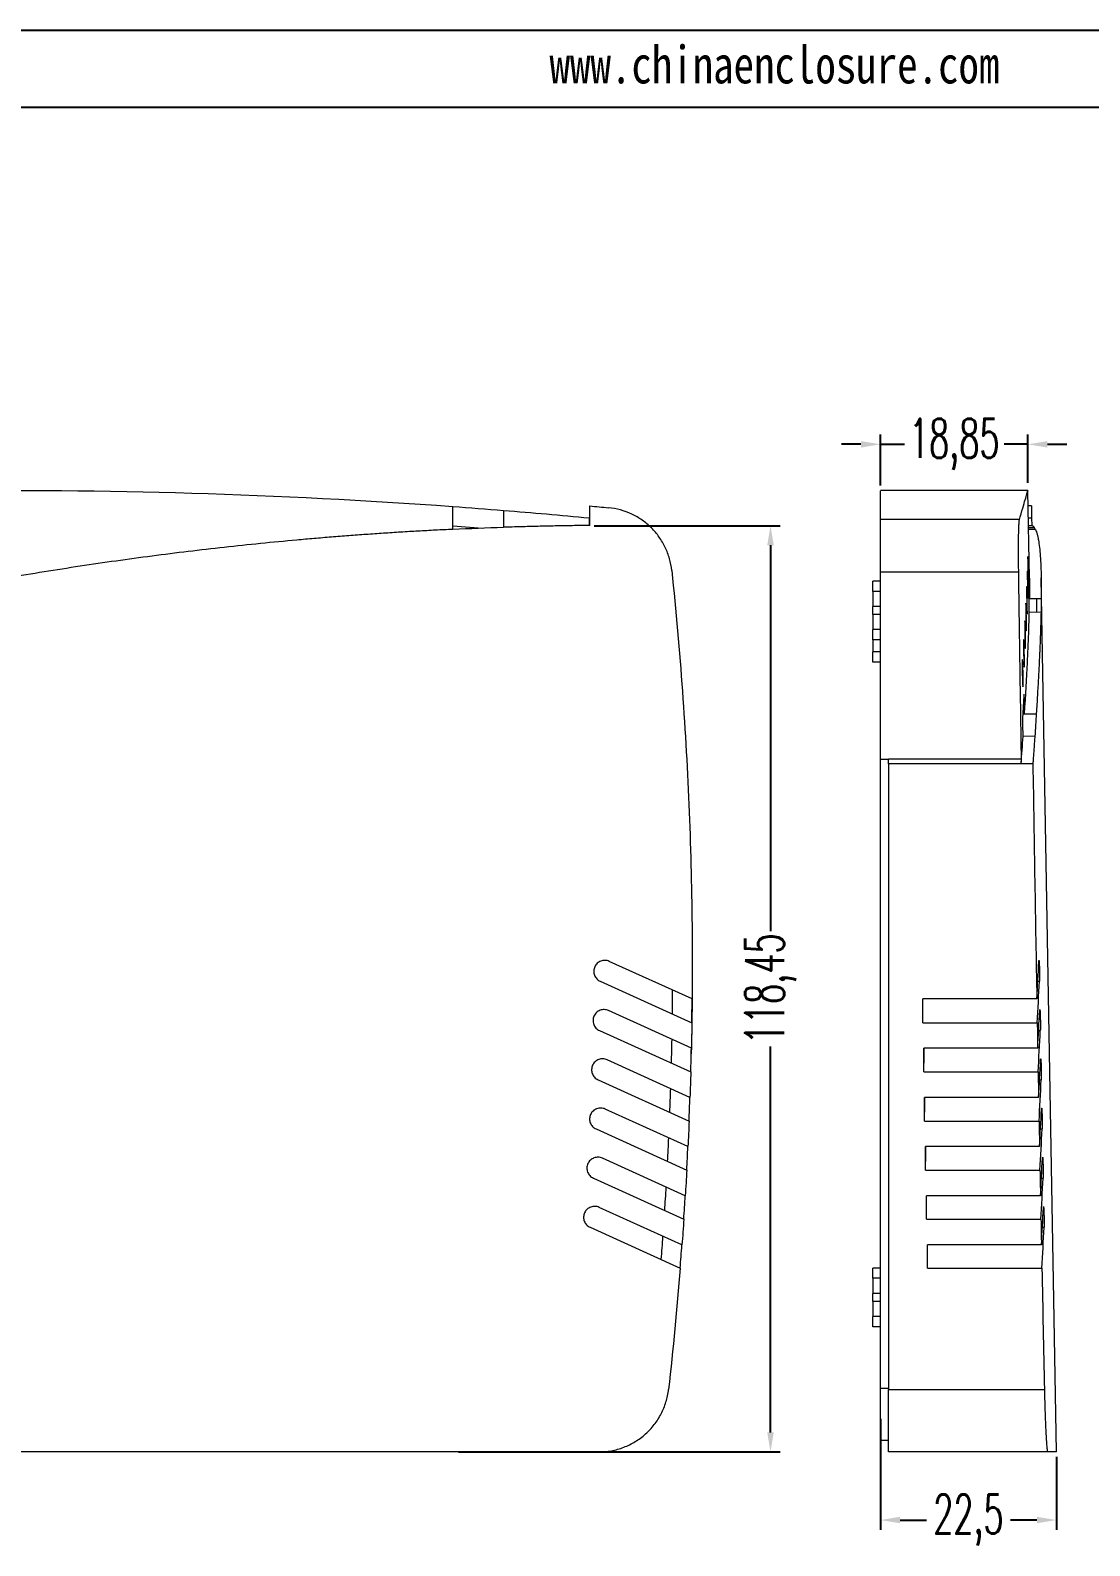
# Model space of a CAD drawing. Header units: inches. Extents: x 2104 to 4068, y 410 to 823.
# Drawn here: x 2251 to 2386.5, y 628.9 to 822.7 of the extents above; entities that cross this region are included whole.
import ezdxf

# ---------------------------------------------------------------- set-up
doc = ezdxf.new("R2010")
doc.units = ezdxf.units.IN
doc.layers.add('文字', color=81, linetype='Continuous')
doc.styles.add('SLDTEXTSTYLE2', font='TXT', dxfattribs={"width": 0.6, "bigfont": 'bigfont'})
doc.styles.add('宋体', font='', dxfattribs={"width": 0.8, "height": 3.5})
doc.styles.get('宋体').set_extended_font_data('SimSun')
doc.dimstyles.new('5', dxfattribs={"dimtxt": 5, "dimasz": 2.5, "dimexe": 1.25, "dimexo": 0.625, "dimtad": 0, "dimzin": 12, "dimtxsty": 'SLDTEXTSTYLE2', "dimcen": 2.5, "dimclrd": 3, "dimclre": 3, "dimclrt": 256, "dimadec": 0, "dimazin": 0, "dimtfac": 1, "dimtmove": 0, "dimatfit": 3, "dimfxl": 1, "dimarcsym": 0})

# ---------------------------------------------------------------- blocks, each defined once
blk = doc.blocks.new('*D112')
at = {"color": 3, "lineweight": -2}
for p, q in [((2323.11, 759.3), (2346.91, 759.3)), ((2345.66, 756.8), (2345.66, 707.45)), ((2345.66, 643.35), (2345.66, 692.7)), ((2305.74, 640.85), (2346.91, 640.85))]:
    blk.add_line(p, q, dxfattribs=at)
at = {"color": 3}
for points in [[(2345.24, 756.8), (2346.08, 756.8), (2345.66, 759.3)], [(2345.24, 643.35), (2346.08, 643.35), (2345.66, 640.85)]]:
    blk.add_solid(points, dxfattribs=at)
at = {"layer": 'Defpoints', "color": 0}
for p in [(2322.48, 759.3), (2345.66, 759.3), (2305.11, 640.85)]:
    blk.add_point(p, dxfattribs=at)
at = {"insert": (2345.66, 700.08), "char_height": 5, "attachment_point": 5, "rotation": 90, "style": 'SLDTEXTSTYLE2'}
blk.add_mtext('118,45', dxfattribs=at)
blk = doc.blocks.new('*D119')
at = {"color": 3, "lineweight": -2}
for p, q in [((2359.73, 645.06), (2359.73, 630.88)), ((2382.23, 640.22), (2382.23, 630.88)), ((2362.23, 632.13), (2365.61, 632.13)), ((2379.73, 632.13), (2376.36, 632.13))]:
    blk.add_line(p, q, dxfattribs=at)
at = {"color": 3}
for points in [[(2362.23, 632.55), (2362.23, 631.72), (2359.73, 632.13)], [(2379.73, 632.55), (2379.73, 631.72), (2382.23, 632.13)]]:
    blk.add_solid(points, dxfattribs=at)
at = {"layer": 'Defpoints', "color": 0}
for p in [(2359.73, 645.69), (2382.23, 640.85), (2382.23, 632.13)]:
    blk.add_point(p, dxfattribs=at)
at = {"insert": (2370.98, 632.13), "char_height": 5, "attachment_point": 5, "style": 'SLDTEXTSTYLE2'}
blk.add_mtext('22,5', dxfattribs=at)
blk = doc.blocks.new('*D120')
at = {"color": 3, "lineweight": -2}
for p, q in [((2357.23, 769.71), (2354.73, 769.71)), ((2359.73, 764.45), (2359.73, 770.96)), ((2359.73, 769.71), (2362.78, 769.71)), ((2378.58, 769.71), (2375.53, 769.71)), ((2378.58, 764.78), (2378.58, 770.96)), ((2381.08, 769.71), (2383.58, 769.71))]:
    blk.add_line(p, q, dxfattribs=at)
at = {"color": 3}
for points in [[(2357.23, 770.12), (2357.23, 769.29), (2359.73, 769.71)], [(2381.08, 770.12), (2381.08, 769.29), (2378.58, 769.71)]]:
    blk.add_solid(points, dxfattribs=at)
at = {"layer": 'Defpoints', "color": 0}
for p in [(2378.58, 769.71), (2359.73, 763.82), (2378.58, 764.15)]:
    blk.add_point(p, dxfattribs=at)
at = {"insert": (2369.16, 769.71), "char_height": 5, "attachment_point": 5, "style": 'SLDTEXTSTYLE2'}
blk.add_mtext('18,85', dxfattribs=at)

msp = doc.modelspace()

# ---------------------------------------------------------------- linework, layer by layer
for p, q in [((2104.15, 822.657), (2688.052, 822.657)), ((2119.259, 812.827), (2678.222, 812.827))]:
    msp.add_line(p, q)
at = {"color": 7, "linetype": 'Continuous', "lineweight": 15}
for p, q in [((2378.573, 763.823), (2359.733, 763.823)), ((2378.782, 752.598), (2378.587, 763.781)), ((2305.026, 758.836), (2305.026, 761.76)), ((2322.526, 761.829), (2322.526, 760.292)), ((2379.036, 761.829), (2378.621, 761.829)), ((2379.036, 761.829), (2379.063, 760.292)), ((2311.526, 761.261), (2311.526, 759.097)), ((2322.482, 760.296), (2322.482, 759.303)), ((2322.482, 760.296), (2322.526, 760.292)), ((2322.526, 760.292), (2322.526, 759.329)), ((2377.5, 760.077), (2359.733, 760.077)), ((2378.648, 760.293), (2379.063, 760.292)), ((2379.063, 760.292), (2379.08, 759.329)), ((2308.828, 758.961), (2305.026, 759.254)), ((2305.026, 758.809), (2305.026, 758.833)), ((2311.526, 759.095), (2311.526, 759.07)), ((2378.665, 759.322), (2379.08, 759.329)), ((2378.669, 759.083), (2379.381, 759.095)), ((2378.669, 759.07), (2379.382, 759.07)), ((2379.539, 758.833), (2378.673, 758.819)), ((2379.381, 759.095), (2379.382, 759.07)), ((2379.382, 759.07), (2379.525, 758.833)), ((2359.733, 752.207), (2358.733, 752.207)), ((2358.733, 750.907), (2358.733, 752.207)), ((2377.406, 753.379), (2359.733, 753.379)), ((2378.782, 752.598), (2378.789, 749.977)), ((2382.233, 640.85), (2380.282, 752.624)), ((2359.733, 750.907), (2358.733, 750.907)), ((2358.733, 750.907), (2358.733, 748.957)), ((2358.733, 747.957), (2358.733, 748.957)), ((2359.733, 748.957), (2358.733, 748.957)), ((2380.261, 748.242), (2378.762, 748.212)), ((2378.789, 749.977), (2380.289, 750.006)), ((2379.733, 749.977), (2380.29, 749.977)), ((2380.262, 748.212), (2380.261, 748.242)), ((2380.29, 749.977), (2380.289, 750.006)), ((2359.733, 747.957), (2358.733, 747.957)), ((2358.733, 747.957), (2358.733, 746.008)), ((2359.733, 746.008), (2358.733, 746.008)), ((2358.733, 744.707), (2358.733, 746.008)), ((2359.733, 744.707), (2358.733, 744.707)), ((2358.733, 744.707), (2358.733, 743.15)), ((2359.733, 743.15), (2358.733, 743.15)), ((2358.733, 741.85), (2358.733, 743.15)), ((2359.733, 741.85), (2358.733, 741.85)), ((2377.96, 735.254), (2378.156, 735.254)), ((2378.156, 735.254), (2379.656, 735.296)), ((2378.156, 735.254), (2379.657, 735.254)), ((2379.657, 735.254), (2379.656, 735.296)), ((2379.466, 732.387), (2377.966, 732.343)), ((2379.466, 732.343), (2379.466, 732.387)), ((2359.733, 729.448), (2360.733, 729.448)), ((2359.733, 729.428), (2359.733, 729.448)), ((2359.733, 649.013), (2359.733, 729.428)), ((2359.733, 729.428), (2360.733, 729.428)), ((2360.733, 729.428), (2360.733, 729.448)), ((2377.761, 729.448), (2360.733, 729.448)), ((2360.733, 728.85), (2360.733, 729.428)), ((2379.219, 728.85), (2360.733, 728.85)), ((2360.733, 728.85), (2360.733, 648.846)), ((2335.633, 698.782), (2325.028, 703.587)), ((2323.873, 701.037), (2335.596, 695.725)), ((2379.722, 698.782), (2365.139, 698.782)), ((2365.139, 695.725), (2365.139, 698.782)), ((2335.536, 692.484), (2324.932, 697.289)), ((2323.776, 694.738), (2335.46, 689.445)), ((2365.139, 695.725), (2379.776, 695.725)), ((2379.835, 692.484), (2365.252, 692.484)), ((2365.252, 689.445), (2365.252, 692.484)), ((2365.307, 690.564), (2365.307, 692.484)), ((2335.358, 686.188), (2324.753, 690.992)), ((2323.598, 688.442), (2335.243, 683.166)), ((2365.252, 689.445), (2379.891, 689.445)), ((2379.951, 686.188), (2365.368, 686.188)), ((2365.368, 683.166), (2365.368, 686.188)), ((2365.41, 684.279), (2365.41, 686.188)), ((2335.098, 679.894), (2324.494, 684.699)), ((2365.368, 683.166), (2380.008, 683.166)), ((2323.338, 682.148), (2334.945, 676.89)), ((2334.757, 673.605), (2324.152, 678.409)), ((2380.07, 679.894), (2365.487, 679.894)), ((2365.487, 676.89), (2365.487, 679.894)), ((2365.514, 677.997), (2365.514, 679.894)), ((2365.487, 676.89), (2380.127, 676.89)), ((2322.997, 675.859), (2334.566, 670.617)), ((2380.191, 673.605), (2365.609, 673.605)), ((2365.609, 670.617), (2365.609, 673.605)), ((2365.622, 671.719), (2365.622, 673.605)), ((2334.334, 667.32), (2323.73, 672.125)), ((2365.609, 670.617), (2380.25, 670.617)), ((2322.574, 669.574), (2334.106, 664.35)), ((2380.315, 667.32), (2365.733, 667.32)), ((2365.733, 664.35), (2365.733, 667.32)), ((2359.733, 664.35), (2358.733, 664.35)), ((2358.733, 663.049), (2358.733, 664.35)), ((2359.733, 663.049), (2358.733, 663.049)), ((2358.733, 663.049), (2358.733, 661.1)), ((2365.733, 664.35), (2380.375, 664.35)), ((2359.733, 661.1), (2358.733, 661.1)), ((2358.733, 660.1), (2358.733, 661.1)), ((2359.733, 660.1), (2358.733, 660.1)), ((2358.733, 660.1), (2358.733, 658.15)), ((2359.733, 658.15), (2358.733, 658.15)), ((2358.733, 656.85), (2358.733, 658.15)), ((2359.733, 656.85), (2358.733, 656.85)), ((2359.733, 649.013), (2360.733, 649.013)), ((2359.733, 642.365), (2359.733, 649.013)), ((2360.733, 648.846), (2380.695, 648.846)), ((2360.733, 640.85), (2360.733, 648.846)), ((2359.733, 642.365), (2360.733, 642.365)), ((2323.673, 640.85), (2172.631, 640.85)), ((2381.115, 640.85), (2360.733, 640.85)), ((2382.233, 640.85), (2381.115, 640.85))]:
    msp.add_line(p, q, dxfattribs=at)
at = {"color": 8, "linetype": 'Continuous', "lineweight": 15}
for p, q in [((2379.848, 701.037), (2380.058, 701.037)), ((2379.961, 694.738), (2380.171, 694.738)), ((2380.077, 688.442), (2380.287, 688.442)), ((2380.195, 682.148), (2380.404, 682.148)), ((2380.316, 675.859), (2380.524, 675.859)), ((2380.439, 669.574), (2380.646, 669.574))]:
    msp.add_line(p, q, dxfattribs=at)
at = {"color": 7, "linetype": 'Continuous', "lineweight": 15, "flags": 128}
msp.add_lwpolyline([(2379.219, 728.85), (2378.844, 728.855), (2378.282, 728.862), (2377.719, 728.87)], dxfattribs=at)
at = {"color": 7, "linetype": 'Continuous', "lineweight": 15}
for radius, start, end in [(483.883, 359.26004, 359.62245), (486.383, 359.13123, 359.49141), (483.883, 358.5155, 358.87586), (486.383, 358.39122, 358.74939), (483.883, 357.77093, 358.12934), (486.383, 357.65112, 358.00738), (483.883, 357.02633, 357.38286), (486.383, 356.91096, 357.26538), (483.883, 356.28171, 356.63644), (486.383, 356.17072, 356.52338), (483.883, 355.53705, 355.89007), (486.383, 355.43042, 355.78138)]:
    msp.add_arc((1849.269, 703.1), radius, start, end, dxfattribs=at)
for centre, major_axis, ratio, start_param, end_param in [((-170.601, -2146.652), (0, 21175.212), 0.1215375, 4.8496126, 4.8497795), ((-170.601, -2079.654), (0, 21165.688), 0.1215375, 4.8463959, 4.8465615), ((-170.601, -1705.67), (0, 21112.522), 0.1215375, 4.8282631, 4.8283815), ((-170.601, -1638.672), (0, 21102.998), 0.1215375, 4.8249811, 4.8250995), ((-170.601, 729.276), (2551.21, 0), 0.4530936, 6.2568019, 6.2609596), ((-170.601, 726.202), (2551.264, 0), 0.4530936, 6.256817, 6.2614133), ((-170.601, 722.934), (2551.321, 0), 0.4530936, 6.2568413, 6.2609989), ((-170.601, 719.86), (2551.374, 0), 0.4530936, 6.2568718, 6.2614525), ((-170.601, 716.556), (2551.432, 0), 0.4530936, 6.2569127, 6.26107), ((-170.601, 713.482), (2551.486, 0), 0.4530936, 6.2569583, 6.2615237), ((-170.601, 710.145), (2551.544, 0), 0.4530936, 6.257016, 6.2611732), ((-170.601, 707.071), (2551.598, 0), 0.4530936, 6.2570767, 6.2616268), ((-170.601, 703.7), (2551.656, 0), 0.4530936, 6.2571513, 6.2613083), ((-170.601, 700.626), (2551.71, 0), 0.4530936, 6.2572268, 6.2617619), ((-170.601, 697.224), (2551.77, 0), 0.4530936, 6.2573185, 6.2614753), ((-170.601, 694.15), (2551.823, 0), 0.4530936, 6.2574087, 6.2619288)]:
    msp.add_ellipse(centre, major_axis=major_axis, ratio=ratio, start_param=start_param, end_param=end_param, dxfattribs=at)
for points, knots in [([(2171.552, 760.077), (2193.795, 762.258), (2216.039, 763.482), (2260.53, 764.041), (2282.778, 763.377), (2305.026, 761.76)], [0, 0, 0, 0, 0.5, 0.5, 1, 1, 1, 1]), ([(2359.733, 760.077), (2359.733, 760.731), (2359.733, 762.038), (2359.733, 763.203), (2359.733, 763.803), (2359.733, 763.762), (2359.733, 763.748)], [0, 0, 0, 0, 0.2846315, 0.5690927, 0.8536039, 1, 1, 1, 1]), ([(2377.5, 760.077), (2377.647, 760.584), (2377.94, 761.598), (2378.253, 762.678), (2378.468, 763.416), (2378.578, 763.796), (2378.575, 763.785), (2378.573, 763.781)], [0, 0, 0, 0, 0.216856, 0.4337647, 0.6506733, 0.867529, 1, 1, 1, 1]), ([(2333.026, 753.572), (2332.972, 754.088), (2332.875, 754.591), (2332.597, 755.575), (2332.416, 756.056), (2331.969, 756.991), (2331.708, 757.433), (2331.116, 758.266), (2330.784, 758.659), (2330.049, 759.389), (2329.655, 759.717), (2328.818, 760.304), (2328.372, 760.563), (2326.968, 761.223), (2325.984, 761.494), (2324.953, 761.595)], [0, 0, 0, 0, 0.125, 0.125, 0.25, 0.25, 0.375, 0.375, 0.5, 0.5, 0.625, 0.625, 0.75, 0.75, 1, 1, 1, 1]), ([(2359.733, 753.379), (2359.733, 753.516), (2359.733, 753.759), (2359.733, 754.122), (2359.733, 754.464), (2359.733, 754.935), (2359.733, 755.512), (2359.733, 756.286), (2359.733, 757.115), (2359.733, 757.994), (2359.733, 758.785), (2359.733, 759.324), (2359.733, 759.656), (2359.733, 759.82), (2359.733, 759.924), (2359.733, 759.988), (2359.733, 760.038), (2359.733, 760.063), (2359.733, 760.077)], [0, 0, 0, 0, 0.0401968, 0.0716701, 0.1072268, 0.1428059, 0.2142821, 0.2859403, 0.3928277, 0.499781, 0.6247598, 0.749731, 0.8122884, 0.8748984, 0.9058763, 0.9372325, 0.9654616, 1, 1, 1, 1]), ([(2377.406, 753.379), (2377.403, 753.593), (2377.4, 753.807), (2377.395, 754.228), (2377.393, 754.435), (2377.388, 755.051), (2377.386, 755.451), (2377.384, 756.622), (2377.388, 757.32), (2377.401, 758.233), (2377.407, 758.51), (2377.42, 759), (2377.428, 759.214), (2377.446, 759.583), (2377.455, 759.731), (2377.471, 759.901), (2377.477, 759.948), (2377.488, 760.026), (2377.494, 760.053), (2377.5, 760.077)], [0, 0, 0, 0, 0.0625, 0.0625, 0.125, 0.125, 0.25, 0.25, 0.5, 0.5, 0.625, 0.625, 0.75, 0.75, 0.875, 0.875, 0.9375, 0.9375, 1, 1, 1, 1]), ([(2305.026, 758.833), (2304.286, 758.797), (2302.805, 758.726), (2300.585, 758.604), (2298.366, 758.473), (2296.146, 758.331), (2293.928, 758.178), (2291.71, 758.015), (2289.492, 757.841), (2287.275, 757.657), (2282.706, 757.254), (2275.794, 756.559), (2266.554, 755.443), (2257.337, 754.141), (2250.042, 752.962), (2244.655, 752.014), (2241.165, 751.372), (2237.68, 750.706), (2235.361, 750.239), (2234.202, 750.006)], [0, 0, 0, 0, 0.0311276, 0.0622552, 0.0933834, 0.1245131, 0.1556449, 0.1867795, 0.2179177, 0.2490602, 0.2802076, 0.4105132, 0.5407681, 0.6710248, 0.8013358, 0.8510206, 0.9006909, 0.9503498, 1, 1, 1, 1]), ([(2322.526, 759.329), (2321.793, 759.321), (2320.325, 759.305), (2318.125, 759.268), (2315.925, 759.221), (2313.725, 759.164), (2312.259, 759.118), (2311.526, 759.095)], [0, 0, 0, 0, 0.200063, 0.4000899, 0.6000854, 0.800054, 1, 1, 1, 1]), ([(2379.08, 759.329), (2379.101, 759.321), (2379.144, 759.305), (2379.206, 759.268), (2379.266, 759.221), (2379.325, 759.164), (2379.363, 759.118), (2379.381, 759.095)], [0, 0, 0, 0, 0.200063, 0.4000899, 0.6000854, 0.800054, 1, 1, 1, 1]), ([(2379.539, 758.833), (2379.556, 758.797), (2379.59, 758.726), (2379.639, 758.604), (2379.686, 758.473), (2379.731, 758.331), (2379.774, 758.178), (2379.816, 758.015), (2379.856, 757.841), (2379.894, 757.657), (2379.969, 757.254), (2380.069, 756.559), (2380.172, 755.443), (2380.244, 754.141), (2380.278, 752.962), (2380.291, 752.014), (2380.295, 751.372), (2380.295, 750.706), (2380.291, 750.239), (2380.289, 750.006)], [0, 0, 0, 0, 0.0311276, 0.0622552, 0.0933834, 0.1245131, 0.1556449, 0.1867795, 0.2179177, 0.2490602, 0.2802076, 0.4105132, 0.5407681, 0.6710248, 0.8013358, 0.8510206, 0.9006909, 0.9503498, 1, 1, 1, 1]), ([(2378.61, 752.622), (2378.608, 752.717), (2378.606, 752.818), (2378.601, 753.028), (2378.598, 753.139), (2378.594, 753.364), (2378.592, 753.477), (2378.588, 753.706), (2378.586, 753.822), (2378.581, 754.158), (2378.578, 754.375), (2378.574, 754.756), (2378.573, 754.923), (2378.573, 755.115), (2378.573, 755.171), (2378.574, 755.259), (2378.575, 755.293), (2378.577, 755.339), (2378.578, 755.351), (2378.58, 755.353), (2378.582, 755.342), (2378.585, 755.299), (2378.587, 755.266), (2378.59, 755.18), (2378.592, 755.126), (2378.597, 755), (2378.599, 754.928), (2378.603, 754.767), (2378.606, 754.678), (2378.613, 754.394), (2378.617, 754.178), (2378.626, 753.731), (2378.63, 753.497), (2378.635, 753.16), (2378.637, 753.049), (2378.64, 752.837), (2378.641, 752.736), (2378.643, 752.544), (2378.644, 752.454), (2378.645, 752.292), (2378.645, 752.218), (2378.646, 752.024), (2378.645, 751.934), (2378.643, 751.865), (2378.642, 751.853), (2378.639, 751.851), (2378.638, 751.862), (2378.633, 751.927), (2378.629, 752.015), (2378.62, 752.266), (2378.615, 752.43), (2378.61, 752.622)], [0, 0, 0, 0, 0.03125, 0.03125, 0.0625, 0.0625, 0.09375, 0.09375, 0.125, 0.125, 0.1875, 0.1875, 0.25, 0.25, 0.28125, 0.28125, 0.3125, 0.3125, 0.34375, 0.34375, 0.375, 0.375, 0.40625, 0.40625, 0.4375, 0.4375, 0.46875, 0.46875, 0.5, 0.5, 0.5625, 0.5625, 0.625, 0.625, 0.65625, 0.65625, 0.6875, 0.6875, 0.71875, 0.71875, 0.75, 0.75, 0.8125, 0.8125, 0.84375, 0.84375, 0.875, 0.875, 0.9375, 0.9375, 1, 1, 1, 1]), ([(2333.026, 753.572), (2334.101, 743.27), (2334.843, 732.969), (2335.673, 712.371), (2335.76, 702.074), (2335.52, 691.778)], [0, 0, 0, 0, 0.5, 0.5, 1, 1, 1, 1]), ([(2359.733, 729.448), (2359.733, 730.101), (2359.733, 731.41), (2359.733, 733.383), (2359.733, 735.371), (2359.733, 737.375), (2359.733, 739.395), (2359.733, 741.743), (2359.733, 744.415), (2359.733, 747.404), (2359.733, 750.393), (2359.733, 752.384), (2359.733, 753.379)], [0, 0, 0, 0, 0.0816167, 0.163918, 0.2469055, 0.3305808, 0.4149454, 0.5000007, 0.6248175, 0.7499811, 0.8749833, 1, 1, 1, 1]), ([(2377.761, 729.448), (2377.699, 733.445), (2377.638, 737.437), (2377.549, 743.42), (2377.52, 745.413), (2377.477, 748.401), (2377.462, 749.397), (2377.434, 751.389), (2377.42, 752.384), (2377.406, 753.379)], [0, 0, 0, 0, 0.5, 0.5, 0.75, 0.75, 0.875, 0.875, 1, 1, 1, 1]), ([(2378.549, 750.496), (2378.546, 750.577), (2378.543, 750.665), (2378.538, 750.854), (2378.536, 750.956), (2378.531, 751.167), (2378.528, 751.276), (2378.524, 751.5), (2378.521, 751.616), (2378.515, 751.958), (2378.512, 752.189), (2378.507, 752.611), (2378.506, 752.807), (2378.505, 753.051), (2378.505, 753.126), (2378.505, 753.255), (2378.506, 753.309), (2378.507, 753.399), (2378.508, 753.433), (2378.511, 753.479), (2378.512, 753.492), (2378.515, 753.493), (2378.517, 753.483), (2378.521, 753.44), (2378.523, 753.407), (2378.528, 753.321), (2378.53, 753.268), (2378.535, 753.143), (2378.537, 753.069), (2378.545, 752.829), (2378.55, 752.635), (2378.56, 752.215), (2378.564, 751.985), (2378.57, 751.643), (2378.572, 751.527), (2378.575, 751.302), (2378.577, 751.193), (2378.579, 750.98), (2378.581, 750.877), (2378.582, 750.687), (2378.583, 750.598), (2378.584, 750.351), (2378.583, 750.221), (2378.581, 750.086), (2378.581, 750.052), (2378.578, 750.006), (2378.577, 749.993), (2378.572, 749.991), (2378.568, 750.035), (2378.559, 750.206), (2378.554, 750.334), (2378.549, 750.496)], [0, 0, 0, 0, 0.03125, 0.03125, 0.0625, 0.0625, 0.09375, 0.09375, 0.125, 0.125, 0.1875, 0.1875, 0.25, 0.25, 0.28125, 0.28125, 0.3125, 0.3125, 0.34375, 0.34375, 0.375, 0.375, 0.40625, 0.40625, 0.4375, 0.4375, 0.46875, 0.46875, 0.5, 0.5, 0.5625, 0.5625, 0.625, 0.625, 0.65625, 0.65625, 0.6875, 0.6875, 0.71875, 0.71875, 0.75, 0.75, 0.8125, 0.8125, 0.84375, 0.84375, 0.875, 0.875, 0.9375, 0.9375, 1, 1, 1, 1]), ([(2378.459, 748.501), (2378.456, 748.582), (2378.453, 748.67), (2378.448, 748.858), (2378.445, 748.96), (2378.44, 749.171), (2378.437, 749.28), (2378.432, 749.504), (2378.43, 749.62), (2378.424, 749.962), (2378.421, 750.193), (2378.417, 750.616), (2378.415, 750.812), (2378.415, 751.056), (2378.416, 751.131), (2378.417, 751.26), (2378.417, 751.315), (2378.42, 751.404), (2378.421, 751.439), (2378.424, 751.485), (2378.426, 751.498), (2378.43, 751.5), (2378.432, 751.49), (2378.436, 751.447), (2378.439, 751.415), (2378.444, 751.329), (2378.446, 751.276), (2378.452, 751.151), (2378.455, 751.077), (2378.463, 750.837), (2378.468, 750.643), (2378.479, 750.224), (2378.483, 749.994), (2378.49, 749.652), (2378.491, 749.536), (2378.495, 749.311), (2378.496, 749.201), (2378.498, 748.989), (2378.499, 748.886), (2378.5, 748.695), (2378.501, 748.606), (2378.501, 748.359), (2378.5, 748.228), (2378.497, 748.093), (2378.496, 748.059), (2378.493, 748.013), (2378.491, 748), (2378.485, 747.997), (2378.481, 748.041), (2378.47, 748.211), (2378.465, 748.339), (2378.459, 748.501)], [0, 0, 0, 0, 0.03125, 0.03125, 0.0625, 0.0625, 0.09375, 0.09375, 0.125, 0.125, 0.1875, 0.1875, 0.25, 0.25, 0.28125, 0.28125, 0.3125, 0.3125, 0.34375, 0.34375, 0.375, 0.375, 0.40625, 0.40625, 0.4375, 0.4375, 0.46875, 0.46875, 0.5, 0.5, 0.5625, 0.5625, 0.625, 0.625, 0.65625, 0.65625, 0.6875, 0.6875, 0.71875, 0.71875, 0.75, 0.75, 0.8125, 0.8125, 0.84375, 0.84375, 0.875, 0.875, 0.9375, 0.9375, 1, 1, 1, 1]), ([(2378.156, 735.254), (2378.305, 737.614), (2378.429, 739.803), (2378.538, 742.058), (2378.549, 742.29), (2378.565, 742.635), (2378.571, 742.749), (2378.578, 742.92), (2378.581, 742.976), (2378.586, 743.088), (2378.588, 743.144), (2378.611, 743.647), (2378.629, 744.084), (2378.68, 745.37), (2378.708, 746.19), (2378.742, 747.397), (2378.753, 747.81), (2378.762, 748.212)], [0.5911681, 0.5911681, 0.5911681, 0.5911681, 0.72586884, 0.72586884, 0.74149382, 0.74149382, 0.74930631, 0.74930631, 0.75321256, 0.75321256, 0.7571188, 0.7571188, 0.78836876, 0.78836876, 0.85086868, 0.85086868, 0.88469978, 0.88469978, 0.88469978, 0.88469978]), ([(2378.349, 746.372), (2378.346, 746.452), (2378.343, 746.54), (2378.337, 746.728), (2378.334, 746.83), (2378.328, 747.041), (2378.326, 747.149), (2378.321, 747.373), (2378.318, 747.489), (2378.312, 747.832), (2378.309, 748.062), (2378.305, 748.485), (2378.305, 748.682), (2378.305, 748.927), (2378.306, 749.002), (2378.307, 749.131), (2378.309, 749.186), (2378.311, 749.277), (2378.313, 749.311), (2378.317, 749.358), (2378.319, 749.371), (2378.323, 749.374), (2378.326, 749.364), (2378.331, 749.322), (2378.334, 749.289), (2378.339, 749.204), (2378.342, 749.151), (2378.348, 749.027), (2378.351, 748.954), (2378.36, 748.714), (2378.366, 748.521), (2378.377, 748.102), (2378.382, 747.872), (2378.388, 747.53), (2378.39, 747.414), (2378.393, 747.189), (2378.394, 747.079), (2378.397, 746.866), (2378.397, 746.763), (2378.398, 746.572), (2378.398, 746.483), (2378.398, 746.235), (2378.396, 746.104), (2378.392, 745.969), (2378.391, 745.934), (2378.387, 745.887), (2378.385, 745.874), (2378.378, 745.87), (2378.373, 745.913), (2378.361, 746.082), (2378.355, 746.21), (2378.349, 746.372)], [0, 0, 0, 0, 0.03125, 0.03125, 0.0625, 0.0625, 0.09375, 0.09375, 0.125, 0.125, 0.1875, 0.1875, 0.25, 0.25, 0.28125, 0.28125, 0.3125, 0.3125, 0.34375, 0.34375, 0.375, 0.375, 0.40625, 0.40625, 0.4375, 0.4375, 0.46875, 0.46875, 0.5, 0.5, 0.5625, 0.5625, 0.625, 0.625, 0.65625, 0.65625, 0.6875, 0.6875, 0.71875, 0.71875, 0.75, 0.75, 0.8125, 0.8125, 0.84375, 0.84375, 0.875, 0.875, 0.9375, 0.9375, 1, 1, 1, 1]), ([(2380.261, 748.242), (2380.258, 748.08), (2380.25, 747.756), (2380.237, 747.256), (2380.223, 746.747), (2380.207, 746.228), (2380.189, 745.698), (2380.169, 745.157), (2380.148, 744.607), (2380.126, 744.045), (2380.101, 743.474), (2380.07, 742.76), (2380.029, 741.896), (2379.978, 740.868), (2379.922, 739.811), (2379.862, 738.727), (2379.798, 737.613), (2379.73, 736.472), (2379.681, 735.688), (2379.656, 735.296)], [0, 0, 0, 0, 0.04596824, 0.09193825, 0.13791109, 0.18388781, 0.22986947, 0.27585713, 0.32185184, 0.36785465, 0.41386663, 0.45988882, 0.53708934, 0.61426763, 0.69142868, 0.76857746, 0.84571895, 0.92285813, 1, 1, 1, 1]), ([(2378.219, 744.11), (2378.215, 744.191), (2378.212, 744.278), (2378.206, 744.466), (2378.203, 744.568), (2378.197, 744.778), (2378.194, 744.887), (2378.189, 745.111), (2378.187, 745.226), (2378.181, 745.569), (2378.177, 745.8), (2378.174, 746.223), (2378.174, 746.42), (2378.175, 746.666), (2378.176, 746.741), (2378.178, 746.871), (2378.179, 746.926), (2378.183, 747.016), (2378.185, 747.052), (2378.189, 747.099), (2378.192, 747.112), (2378.197, 747.115), (2378.2, 747.105), (2378.206, 747.064), (2378.209, 747.032), (2378.215, 746.947), (2378.218, 746.894), (2378.225, 746.77), (2378.228, 746.697), (2378.238, 746.458), (2378.244, 746.265), (2378.256, 745.846), (2378.261, 745.617), (2378.267, 745.274), (2378.269, 745.158), (2378.272, 744.933), (2378.273, 744.824), (2378.275, 744.611), (2378.275, 744.507), (2378.276, 744.316), (2378.276, 744.227), (2378.275, 743.978), (2378.273, 743.847), (2378.268, 743.711), (2378.266, 743.676), (2378.261, 743.628), (2378.259, 743.615), (2378.251, 743.611), (2378.245, 743.653), (2378.232, 743.822), (2378.225, 743.949), (2378.219, 744.11)], [0, 0, 0, 0, 0.03125, 0.03125, 0.0625, 0.0625, 0.09375, 0.09375, 0.125, 0.125, 0.1875, 0.1875, 0.25, 0.25, 0.28125, 0.28125, 0.3125, 0.3125, 0.34375, 0.34375, 0.375, 0.375, 0.40625, 0.40625, 0.4375, 0.4375, 0.46875, 0.46875, 0.5, 0.5, 0.5625, 0.5625, 0.625, 0.625, 0.65625, 0.65625, 0.6875, 0.6875, 0.71875, 0.71875, 0.75, 0.75, 0.8125, 0.8125, 0.84375, 0.84375, 0.875, 0.875, 0.9375, 0.9375, 1, 1, 1, 1]), ([(2378.057, 742.024), (2378.053, 742.122), (2378.05, 742.223), (2378.044, 742.435), (2378.041, 742.547), (2378.036, 742.773), (2378.034, 742.886), (2378.03, 743.115), (2378.028, 743.231), (2378.025, 743.565), (2378.023, 743.781), (2378.024, 744.156), (2378.025, 744.32), (2378.03, 744.505), (2378.031, 744.559), (2378.036, 744.643), (2378.038, 744.674), (2378.043, 744.715), (2378.046, 744.725), (2378.052, 744.721), (2378.055, 744.708), (2378.062, 744.66), (2378.065, 744.625), (2378.072, 744.534), (2378.076, 744.478), (2378.083, 744.348), (2378.087, 744.274), (2378.094, 744.11), (2378.097, 744.019), (2378.107, 743.731), (2378.113, 743.513), (2378.123, 743.064), (2378.127, 742.829), (2378.131, 742.495), (2378.132, 742.384), (2378.133, 742.173), (2378.133, 742.074), (2378.133, 741.885), (2378.133, 741.796), (2378.132, 741.637), (2378.131, 741.566), (2378.126, 741.378), (2378.122, 741.293), (2378.115, 741.231), (2378.112, 741.222), (2378.106, 741.225), (2378.102, 741.238), (2378.092, 741.31), (2378.085, 741.404), (2378.071, 741.662), (2378.063, 741.83), (2378.057, 742.024)], [0, 0, 0, 0, 0.03125, 0.03125, 0.0625, 0.0625, 0.09375, 0.09375, 0.125, 0.125, 0.1875, 0.1875, 0.25, 0.25, 0.28125, 0.28125, 0.3125, 0.3125, 0.34375, 0.34375, 0.375, 0.375, 0.40625, 0.40625, 0.4375, 0.4375, 0.46875, 0.46875, 0.5, 0.5, 0.5625, 0.5625, 0.625, 0.625, 0.65625, 0.65625, 0.6875, 0.6875, 0.71875, 0.71875, 0.75, 0.75, 0.8125, 0.8125, 0.84375, 0.84375, 0.875, 0.875, 0.9375, 0.9375, 1, 1, 1, 1]), ([(2377.886, 739.502), (2377.883, 739.599), (2377.88, 739.701), (2377.873, 739.913), (2377.87, 740.024), (2377.865, 740.25), (2377.863, 740.363), (2377.859, 740.592), (2377.858, 740.708), (2377.854, 741.043), (2377.853, 741.258), (2377.854, 741.634), (2377.856, 741.797), (2377.861, 741.983), (2377.863, 742.037), (2377.868, 742.121), (2377.871, 742.152), (2377.877, 742.194), (2377.88, 742.203), (2377.887, 742.2), (2377.89, 742.187), (2377.898, 742.139), (2377.901, 742.104), (2377.909, 742.013), (2377.913, 741.957), (2377.921, 741.827), (2377.924, 741.753), (2377.932, 741.589), (2377.935, 741.498), (2377.946, 741.21), (2377.952, 740.992), (2377.962, 740.544), (2377.966, 740.309), (2377.97, 739.974), (2377.971, 739.863), (2377.972, 739.653), (2377.972, 739.553), (2377.972, 739.364), (2377.971, 739.276), (2377.969, 739.117), (2377.968, 739.045), (2377.963, 738.857), (2377.958, 738.772), (2377.949, 738.71), (2377.946, 738.7), (2377.94, 738.704), (2377.936, 738.717), (2377.925, 738.788), (2377.917, 738.881), (2377.901, 739.14), (2377.894, 739.308), (2377.886, 739.502)], [0, 0, 0, 0, 0.03125, 0.03125, 0.0625, 0.0625, 0.09375, 0.09375, 0.125, 0.125, 0.1875, 0.1875, 0.25, 0.25, 0.28125, 0.28125, 0.3125, 0.3125, 0.34375, 0.34375, 0.375, 0.375, 0.40625, 0.40625, 0.4375, 0.4375, 0.46875, 0.46875, 0.5, 0.5, 0.5625, 0.5625, 0.625, 0.625, 0.65625, 0.65625, 0.6875, 0.6875, 0.71875, 0.71875, 0.75, 0.75, 0.8125, 0.8125, 0.84375, 0.84375, 0.875, 0.875, 0.9375, 0.9375, 1, 1, 1, 1]), ([(2379.466, 732.387), (2379.45, 732.148), (2379.417, 731.669), (2379.367, 730.939), (2379.315, 730.201), (2379.28, 729.702), (2379.262, 729.452)], [0, 0, 0, 0, 0.2499327, 0.4999067, 0.7499274, 1, 1, 1, 1]), ([(2325.028, 703.587), (2324.86, 703.663), (2324.679, 703.705), (2324.404, 703.714), (2324.313, 703.708), (2324.133, 703.678), (2324.043, 703.654), (2323.787, 703.558), (2323.627, 703.459), (2323.361, 703.21), (2323.251, 703.057), (2323.138, 702.808), (2323.108, 702.719), (2323.066, 702.541), (2323.054, 702.451), (2323.048, 702.267), (2323.054, 702.175), (2323.084, 701.995), (2323.107, 701.906), (2323.205, 701.647), (2323.303, 701.489), (2323.554, 701.221), (2323.704, 701.113), (2323.873, 701.037)], [0, 0, 0, 0, 0.125, 0.125, 0.1875, 0.1875, 0.25, 0.25, 0.375, 0.375, 0.5, 0.5, 0.5625, 0.5625, 0.625, 0.625, 0.6875, 0.6875, 0.75, 0.75, 0.875, 0.875, 1, 1, 1, 1]), ([(2379.979, 703.587), (2379.983, 703.663), (2379.988, 703.705), (2379.996, 703.714), (2379.999, 703.708), (2380.005, 703.678), (2380.008, 703.654), (2380.017, 703.558), (2380.023, 703.459), (2380.036, 703.21), (2380.042, 703.057), (2380.049, 702.808), (2380.052, 702.719), (2380.056, 702.541), (2380.058, 702.451), (2380.061, 702.267), (2380.063, 702.175), (2380.065, 701.995), (2380.066, 701.906), (2380.068, 701.647), (2380.067, 701.489), (2380.065, 701.221), (2380.062, 701.113), (2380.058, 701.037)], [0, 0, 0, 0, 0.125, 0.125, 0.1875, 0.1875, 0.25, 0.25, 0.375, 0.375, 0.5, 0.5, 0.5625, 0.5625, 0.625, 0.625, 0.6875, 0.6875, 0.75, 0.75, 0.875, 0.875, 1, 1, 1, 1]), ([(2324.932, 697.289), (2324.763, 697.365), (2324.583, 697.407), (2324.308, 697.416), (2324.217, 697.41), (2324.036, 697.38), (2323.946, 697.356), (2323.69, 697.26), (2323.53, 697.16), (2323.264, 696.911), (2323.155, 696.759), (2323.041, 696.509), (2323.011, 696.421), (2322.97, 696.243), (2322.958, 696.153), (2322.952, 695.969), (2322.958, 695.876), (2322.987, 695.696), (2323.011, 695.608), (2323.108, 695.349), (2323.206, 695.191), (2323.457, 694.923), (2323.608, 694.815), (2323.776, 694.738)], [0, 0, 0, 0, 0.125, 0.125, 0.1875, 0.1875, 0.25, 0.25, 0.375, 0.375, 0.5, 0.5, 0.5625, 0.5625, 0.625, 0.625, 0.6875, 0.6875, 0.75, 0.75, 0.875, 0.875, 1, 1, 1, 1]), ([(2380.092, 697.289), (2380.096, 697.365), (2380.101, 697.407), (2380.109, 697.416), (2380.112, 697.41), (2380.117, 697.38), (2380.121, 697.356), (2380.13, 697.26), (2380.136, 697.16), (2380.148, 696.911), (2380.154, 696.759), (2380.162, 696.509), (2380.164, 696.421), (2380.169, 696.243), (2380.171, 696.153), (2380.174, 695.969), (2380.176, 695.876), (2380.178, 695.696), (2380.179, 695.608), (2380.18, 695.349), (2380.18, 695.191), (2380.178, 694.923), (2380.175, 694.815), (2380.171, 694.738)], [0, 0, 0, 0, 0.125, 0.125, 0.1875, 0.1875, 0.25, 0.25, 0.375, 0.375, 0.5, 0.5, 0.5625, 0.5625, 0.625, 0.625, 0.6875, 0.6875, 0.75, 0.75, 0.875, 0.875, 1, 1, 1, 1]), ([(2324.753, 690.992), (2324.585, 691.069), (2324.405, 691.11), (2324.129, 691.119), (2324.038, 691.113), (2323.858, 691.084), (2323.768, 691.06), (2323.512, 690.963), (2323.352, 690.864), (2323.086, 690.615), (2322.976, 690.462), (2322.863, 690.213), (2322.833, 690.125), (2322.791, 689.947), (2322.78, 689.856), (2322.773, 689.673), (2322.779, 689.58), (2322.809, 689.4), (2322.832, 689.312), (2322.93, 689.052), (2323.028, 688.895), (2323.279, 688.627), (2323.429, 688.518), (2323.598, 688.442)], [0, 0, 0, 0, 0.125, 0.125, 0.1875, 0.1875, 0.25, 0.25, 0.375, 0.375, 0.5, 0.5, 0.5625, 0.5625, 0.625, 0.625, 0.6875, 0.6875, 0.75, 0.75, 0.875, 0.875, 1, 1, 1, 1]), ([(2380.208, 690.992), (2380.211, 691.069), (2380.216, 691.11), (2380.224, 691.119), (2380.227, 691.113), (2380.233, 691.084), (2380.236, 691.06), (2380.245, 690.963), (2380.251, 690.864), (2380.264, 690.615), (2380.27, 690.462), (2380.277, 690.213), (2380.28, 690.125), (2380.284, 689.947), (2380.286, 689.856), (2380.289, 689.673), (2380.291, 689.58), (2380.293, 689.4), (2380.294, 689.312), (2380.296, 689.052), (2380.295, 688.895), (2380.293, 688.627), (2380.29, 688.518), (2380.287, 688.442)], [0, 0, 0, 0, 0.125, 0.125, 0.1875, 0.1875, 0.25, 0.25, 0.375, 0.375, 0.5, 0.5, 0.5625, 0.5625, 0.625, 0.625, 0.6875, 0.6875, 0.75, 0.75, 0.875, 0.875, 1, 1, 1, 1]), ([(2324.494, 684.699), (2324.325, 684.775), (2324.145, 684.817), (2323.87, 684.826), (2323.779, 684.82), (2323.598, 684.79), (2323.508, 684.766), (2323.252, 684.67), (2323.092, 684.571), (2322.826, 684.321), (2322.717, 684.169), (2322.603, 683.92), (2322.573, 683.831), (2322.532, 683.653), (2322.52, 683.563), (2322.514, 683.379), (2322.52, 683.287), (2322.549, 683.107), (2322.573, 683.018), (2322.67, 682.759), (2322.768, 682.601), (2323.019, 682.333), (2323.17, 682.225), (2323.338, 682.148)], [0, 0, 0, 0, 0.125, 0.125, 0.1875, 0.1875, 0.25, 0.25, 0.375, 0.375, 0.5, 0.5, 0.5625, 0.5625, 0.625, 0.625, 0.6875, 0.6875, 0.75, 0.75, 0.875, 0.875, 1, 1, 1, 1]), ([(2380.325, 684.699), (2380.329, 684.775), (2380.334, 684.817), (2380.342, 684.826), (2380.344, 684.82), (2380.35, 684.79), (2380.353, 684.766), (2380.363, 684.67), (2380.369, 684.571), (2380.381, 684.321), (2380.387, 684.169), (2380.395, 683.92), (2380.397, 683.831), (2380.401, 683.653), (2380.403, 683.563), (2380.407, 683.379), (2380.408, 683.287), (2380.411, 683.107), (2380.411, 683.018), (2380.413, 682.759), (2380.413, 682.601), (2380.41, 682.333), (2380.408, 682.225), (2380.404, 682.148)], [0, 0, 0, 0, 0.125, 0.125, 0.1875, 0.1875, 0.25, 0.25, 0.375, 0.375, 0.5, 0.5, 0.5625, 0.5625, 0.625, 0.625, 0.6875, 0.6875, 0.75, 0.75, 0.875, 0.875, 1, 1, 1, 1]), ([(2324.152, 678.409), (2323.984, 678.486), (2323.804, 678.527), (2323.528, 678.536), (2323.437, 678.53), (2323.257, 678.501), (2323.167, 678.477), (2322.911, 678.38), (2322.751, 678.281), (2322.485, 678.032), (2322.375, 677.879), (2322.262, 677.63), (2322.232, 677.542), (2322.19, 677.364), (2322.178, 677.273), (2322.172, 677.09), (2322.178, 676.997), (2322.208, 676.817), (2322.231, 676.729), (2322.329, 676.469), (2322.427, 676.312), (2322.678, 676.044), (2322.828, 675.935), (2322.997, 675.859)], [0, 0, 0, 0, 0.125, 0.125, 0.1875, 0.1875, 0.25, 0.25, 0.375, 0.375, 0.5, 0.5, 0.5625, 0.5625, 0.625, 0.625, 0.6875, 0.6875, 0.75, 0.75, 0.875, 0.875, 1, 1, 1, 1]), ([(2380.445, 678.409), (2380.449, 678.486), (2380.454, 678.527), (2380.462, 678.536), (2380.464, 678.53), (2380.47, 678.501), (2380.473, 678.477), (2380.482, 678.38), (2380.489, 678.281), (2380.501, 678.032), (2380.507, 677.879), (2380.514, 677.63), (2380.517, 677.542), (2380.521, 677.364), (2380.523, 677.273), (2380.527, 677.09), (2380.528, 676.997), (2380.53, 676.817), (2380.531, 676.729), (2380.533, 676.469), (2380.533, 676.312), (2380.53, 676.044), (2380.528, 675.935), (2380.524, 675.859)], [0, 0, 0, 0, 0.125, 0.125, 0.1875, 0.1875, 0.25, 0.25, 0.375, 0.375, 0.5, 0.5, 0.5625, 0.5625, 0.625, 0.625, 0.6875, 0.6875, 0.75, 0.75, 0.875, 0.875, 1, 1, 1, 1]), ([(2323.73, 672.125), (2323.561, 672.201), (2323.381, 672.243), (2323.106, 672.252), (2323.015, 672.246), (2322.834, 672.216), (2322.744, 672.192), (2322.488, 672.096), (2322.329, 671.996), (2322.062, 671.747), (2321.953, 671.595), (2321.839, 671.346), (2321.809, 671.257), (2321.768, 671.079), (2321.756, 670.989), (2321.75, 670.805), (2321.756, 670.713), (2321.785, 670.533), (2321.809, 670.444), (2321.906, 670.185), (2322.004, 670.027), (2322.255, 669.759), (2322.406, 669.651), (2322.574, 669.574)], [0, 0, 0, 0, 0.125, 0.125, 0.1875, 0.1875, 0.25, 0.25, 0.375, 0.375, 0.5, 0.5, 0.5625, 0.5625, 0.625, 0.625, 0.6875, 0.6875, 0.75, 0.75, 0.875, 0.875, 1, 1, 1, 1]), ([(2380.568, 672.125), (2380.571, 672.201), (2380.576, 672.243), (2380.584, 672.252), (2380.587, 672.246), (2380.592, 672.216), (2380.595, 672.192), (2380.605, 672.096), (2380.611, 671.996), (2380.623, 671.747), (2380.629, 671.595), (2380.636, 671.346), (2380.639, 671.257), (2380.643, 671.079), (2380.645, 670.989), (2380.649, 670.805), (2380.65, 670.713), (2380.652, 670.533), (2380.653, 670.444), (2380.655, 670.185), (2380.655, 670.027), (2380.652, 669.759), (2380.65, 669.651), (2380.646, 669.574)], [0, 0, 0, 0, 0.125, 0.125, 0.1875, 0.1875, 0.25, 0.25, 0.375, 0.375, 0.5, 0.5, 0.5625, 0.5625, 0.625, 0.625, 0.6875, 0.6875, 0.75, 0.75, 0.875, 0.875, 1, 1, 1, 1]), ([(2323.673, 640.85), (2324.225, 640.85), (2324.768, 640.9), (2325.571, 641.048), (2325.837, 641.109), (2326.363, 641.257), (2326.626, 641.344), (2327.396, 641.638), (2327.885, 641.878), (2328.583, 642.302), (2328.81, 642.455), (2329.251, 642.781), (2329.466, 642.956), (2330.078, 643.504), (2330.449, 643.902), (2331.118, 644.764), (2331.417, 645.232), (2331.919, 646.203), (2332.124, 646.707), (2332.442, 647.753), (2332.555, 648.297), (2332.617, 648.846)], [0, 0, 0, 0, 0.125, 0.125, 0.1875, 0.1875, 0.25, 0.25, 0.375, 0.375, 0.4375, 0.4375, 0.5, 0.5, 0.625, 0.625, 0.75, 0.75, 0.875, 0.875, 1, 1, 1, 1]), ([(2380.695, 648.846), (2380.707, 648.297), (2380.72, 647.762), (2380.741, 646.981), (2380.749, 646.724), (2380.765, 646.217), (2380.773, 645.965), (2380.798, 645.233), (2380.815, 644.773), (2380.843, 644.127), (2380.852, 643.919), (2380.871, 643.517), (2380.881, 643.323), (2380.91, 642.776), (2380.93, 642.451), (2380.969, 641.883), (2380.989, 641.638), (2381.027, 641.248), (2381.046, 641.1), (2381.082, 640.901), (2381.099, 640.85), (2381.115, 640.85)], [0, 0, 0, 0, 0.125, 0.125, 0.1875, 0.1875, 0.25, 0.25, 0.375, 0.375, 0.4375, 0.4375, 0.5, 0.5, 0.625, 0.625, 0.75, 0.75, 0.875, 0.875, 1, 1, 1, 1])]:
    msp.add_open_spline(points, degree=3, knots=knots, dxfattribs=at)
for points in [[(2305.026, 761.76), (2307.193, 761.603), (2309.36, 761.436), (2311.526, 761.261)], [(2322.526, 761.829), (2323.335, 761.752), (2324.144, 761.674), (2324.953, 761.595)], [(2311.526, 761.261), (2315.178, 760.965), (2318.83, 760.644), (2322.482, 760.296)], [(2311.526, 759.07), (2309.359, 758.998), (2307.192, 758.911), (2305.026, 758.809)], [(2378.705, 751.686), (2378.717, 752.31), (2378.726, 752.907), (2378.731, 753.477)], [(2379.733, 748.212), (2379.733, 748.826), (2379.733, 749.414), (2379.733, 749.977)], [(2380.29, 749.977), (2380.284, 749.414), (2380.275, 748.826), (2380.262, 748.212)], [(2377.931, 734.824), (2377.998, 735.82), (2378.062, 736.792), (2378.121, 737.736)], [(2379.657, 735.254), (2379.597, 734.311), (2379.534, 733.34), (2379.466, 732.343)], [(2377.72, 728.823), (2377.807, 730.032), (2377.889, 731.205), (2377.966, 732.343)], [(2377.719, 728.87), (2377.734, 729.063), (2377.747, 729.256), (2377.761, 729.448)], [(2379.262, 729.452), (2379.248, 729.252), (2379.234, 729.051), (2379.219, 728.85)], [(2379.219, 728.85), (2379.376, 718.826), (2379.544, 708.803), (2379.722, 698.782)], [(2335.596, 695.725), (2335.58, 694.645), (2335.56, 693.564), (2335.536, 692.484)], [(2379.776, 695.725), (2379.796, 694.645), (2379.815, 693.564), (2379.835, 692.484)], [(2335.46, 689.445), (2335.43, 688.359), (2335.396, 687.273), (2335.358, 686.188)], [(2379.891, 689.445), (2379.911, 688.359), (2379.931, 687.273), (2379.951, 686.188)], [(2335.243, 683.166), (2335.199, 682.075), (2335.15, 680.985), (2335.098, 679.894)], [(2380.008, 683.166), (2380.028, 682.075), (2380.049, 680.985), (2380.07, 679.894)], [(2334.945, 676.89), (2334.886, 675.795), (2334.823, 674.7), (2334.757, 673.605)], [(2380.127, 676.89), (2380.149, 675.795), (2380.17, 674.7), (2380.191, 673.605)], [(2334.566, 670.617), (2334.492, 669.518), (2334.415, 668.419), (2334.334, 667.32)], [(2380.25, 670.617), (2380.272, 669.518), (2380.293, 668.419), (2380.315, 667.32)], [(2334.106, 664.35), (2333.693, 659.181), (2333.197, 654.013), (2332.617, 648.846)], [(2380.375, 664.35), (2380.479, 659.181), (2380.586, 654.013), (2380.695, 648.846)]]:
    msp.add_open_spline(points, degree=3, dxfattribs=at)

# ---------------------------------------------------------------- texts
at = {"layer": '文字', "color": 0, "insert": (2317.396, 820.676), "char_height": 4.80578, "width": 84.43291, "attachment_point": 1, "style": '宋体'}
msp.add_mtext('www.chinaenclosure.com', dxfattribs=at)

# ---------------------------------------------------------------- dimensions: what is measured, and where the dimension line sits
for base, p1, p2, picture, middle in [((2378.58, 769.705), (2359.733, 763.823), (2378.58, 764.152), '*D120', (2369.156, 769.705)), ((2382.233, 632.134), (2359.733, 645.689), (2382.233, 640.85), '*D119', (2370.983, 632.134))]:
    dim = msp.add_linear_dim(base=base, p1=p1, p2=p2, dimstyle='5')
    dim.commit()
    dim.dimension.update_dxf_attribs({"geometry": picture, "text_midpoint": middle})
dim = msp.add_linear_dim(base=(2345.659, 759.303), p1=(2305.111, 640.85), p2=(2322.482, 759.303), angle=90, dimstyle='5')
dim.commit()
dim.dimension.update_dxf_attribs({"geometry": '*D112', "text_midpoint": (2345.659, 700.076)})

doc.saveas('drawing.dxf')
